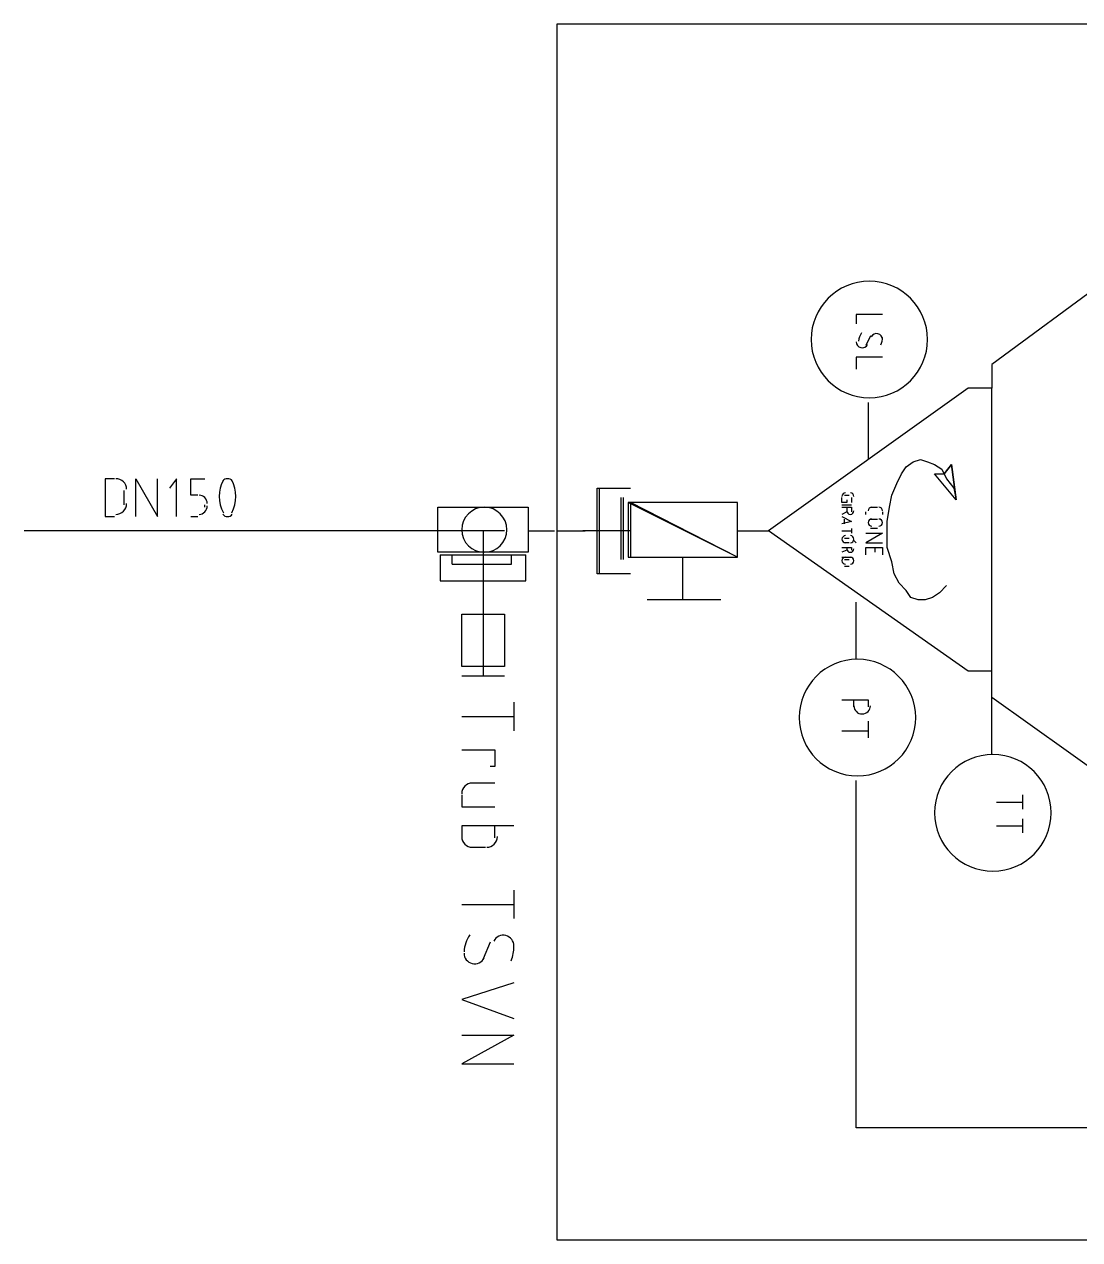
# Model space of a CAD drawing. Header units: millimetres. Extents: x 0 to 33.1, y 1.5 to 45.3.
# Drawn here: x 26.946 to 27.686, y 10.131 to 10.983 of the extents above; entities that cross this region are included whole.
import ezdxf

# ---------------------------------------------------------------- set-up
doc = ezdxf.new("R2010")
doc.units = ezdxf.units.MM
doc.header["$MEASUREMENT"] = 0
doc.layers.get('0').update_dxf_attribs({"linetype": 'CONTINUOUS'})

msp = doc.modelspace()

# ---------------------------------------------------------------- linework, layer by layer
at = {"color": 4, "linetype": 'Continuous'}
for p, q in [((27.3194, 10.9828), (27.3194, 10.1311)), ((28.9578, 10.9828), (27.3194, 10.9828)), ((27.7061, 10.8045), (27.6244, 10.7445)), ((27.5478, 10.7795), (27.5294, 10.7795)), ((27.5294, 10.7795), (27.5294, 10.7728)), ((27.5394, 10.7644), (27.5361, 10.7578)), ((27.5478, 10.7495), (27.5294, 10.7495)), ((27.5294, 10.7495), (27.5294, 10.7411)), ((27.6244, 10.7445), (27.6244, 10.7278)), ((27.6078, 10.7278), (27.4678, 10.6278)), ((27.6244, 10.7278), (27.6078, 10.7278)), ((27.6244, 10.5295), (27.6244, 10.7278)), ((27.5378, 10.7178), (27.5378, 10.6778)), ((27.5611, 10.6678), (27.5644, 10.6728)), ((27.5644, 10.6728), (27.5694, 10.6761)), ((27.5694, 10.6761), (27.5744, 10.6778)), ((27.5744, 10.6778), (27.5794, 10.6761)), ((27.5794, 10.6761), (27.5844, 10.6744)), ((27.5844, 10.6744), (27.5894, 10.6711)), ((27.5961, 10.6744), (27.5911, 10.6678)), ((27.5911, 10.6678), (27.5961, 10.6744)), ((27.5994, 10.6495), (27.5961, 10.6744)), ((27.5961, 10.6744), (27.5994, 10.6495)), ((27.0094, 10.6644), (27.0028, 10.6644)), ((27.0028, 10.6644), (27.0028, 10.6378)), ((27.0244, 10.6378), (27.0244, 10.6644)), ((27.0244, 10.6644), (27.0394, 10.6378)), ((27.0394, 10.6378), (27.0394, 10.6644)), ((27.0528, 10.6644), (27.0478, 10.6578)), ((27.0528, 10.6378), (27.0528, 10.6644)), ((27.0628, 10.6528), (27.0628, 10.6644)), ((27.0628, 10.6644), (27.0728, 10.6644)), ((27.5578, 10.6611), (27.5611, 10.6678)), ((27.5994, 10.6495), (27.5844, 10.6678)), ((27.5844, 10.6678), (27.5911, 10.6678)), ((27.5844, 10.6678), (27.5911, 10.6678)), ((27.5994, 10.6495), (27.5844, 10.6678)), ((27.5894, 10.6711), (27.5928, 10.6644)), ((27.5928, 10.6644), (27.5978, 10.6578)), ((27.0161, 10.6461), (27.0161, 10.6561)), ((27.3478, 10.5978), (27.3478, 10.6578)), ((27.3478, 10.6578), (27.3711, 10.6578)), ((27.3478, 10.5978), (27.3478, 10.6578)), ((27.3478, 10.6578), (27.3711, 10.6578)), ((27.3478, 10.5978), (27.3478, 10.6578)), ((27.3478, 10.6578), (27.3711, 10.6578)), ((27.3494, 10.5978), (27.3494, 10.6578)), ((27.3494, 10.6578), (27.3711, 10.6578)), ((27.3494, 10.5978), (27.3494, 10.6578)), ((27.3494, 10.6578), (27.3711, 10.6578)), ((27.5544, 10.6528), (27.5578, 10.6611)), ((27.5978, 10.6578), (27.5994, 10.6495)), ((27.0678, 10.6528), (27.0628, 10.6528)), ((27.3644, 10.6511), (27.3644, 10.6078)), ((27.3644, 10.6511), (27.3644, 10.6078)), ((27.3644, 10.6511), (27.3644, 10.6078)), ((27.3644, 10.6511), (27.3644, 10.6078)), ((27.3661, 10.6511), (27.3661, 10.6078)), ((27.4461, 10.6478), (27.3694, 10.6478)), ((27.3694, 10.6478), (27.3694, 10.6094)), ((27.4461, 10.6094), (27.3694, 10.6478)), ((27.4461, 10.6478), (27.3711, 10.6478)), ((27.3711, 10.6478), (27.3711, 10.6094)), ((27.4461, 10.6094), (27.3711, 10.6478)), ((27.4461, 10.6094), (27.4461, 10.6478)), ((27.4461, 10.6094), (27.4461, 10.6478)), ((27.5194, 10.6478), (27.5194, 10.6511)), ((27.5228, 10.6478), (27.5194, 10.6478)), ((27.5211, 10.6528), (27.5244, 10.6528)), ((27.5228, 10.6495), (27.5228, 10.6478)), ((27.5261, 10.6511), (27.5261, 10.6478)), ((27.5528, 10.6444), (27.5544, 10.6528)), ((27.0028, 10.6378), (27.0094, 10.6378)), ((27.0628, 10.6378), (27.0678, 10.6378)), ((27.0728, 10.6444), (27.0728, 10.6461)), ((27.5194, 10.6461), (27.5261, 10.6461)), ((27.5194, 10.6444), (27.5261, 10.6444)), ((27.5228, 10.6411), (27.5194, 10.6394)), ((27.5194, 10.6378), (27.5261, 10.6344)), ((27.5228, 10.6444), (27.5228, 10.6411)), ((27.5261, 10.6444), (27.5261, 10.6411)), ((27.5361, 10.6394), (27.5361, 10.6411)), ((27.5394, 10.6444), (27.5444, 10.6444)), ((27.5478, 10.6411), (27.5478, 10.6394)), ((27.5511, 10.6344), (27.5528, 10.6444)), ((27.5261, 10.6344), (27.5194, 10.6328)), ((27.5211, 10.6328), (27.5211, 10.6361)), ((27.5261, 10.6294), (27.5261, 10.6261)), ((27.5394, 10.6361), (27.5444, 10.6361)), ((27.5444, 10.6294), (27.5394, 10.6294)), ((27.5511, 10.6245), (27.5511, 10.6344)), ((27.2744, 10.6278), (26.9461, 10.6278)), ((27.2828, 10.6278), (27.2444, 10.6278)), ((27.2994, 10.6278), (27.3178, 10.6278)), ((27.2994, 10.6278), (27.3178, 10.6278)), ((27.2994, 10.6278), (27.3178, 10.6278)), ((27.2994, 10.6278), (27.3178, 10.6278)), ((27.2994, 10.6278), (27.3178, 10.6278)), ((27.3194, 10.6278), (27.3394, 10.6278)), ((27.3194, 10.6278), (27.3394, 10.6278)), ((27.3194, 10.6278), (27.3378, 10.6278)), ((27.3194, 10.6278), (27.3394, 10.6278)), ((27.3194, 10.6278), (27.3394, 10.6278)), ((27.3694, 10.6278), (27.3378, 10.6278)), ((27.3711, 10.6278), (27.3394, 10.6278)), ((27.3711, 10.6278), (27.3394, 10.6278)), ((27.4461, 10.6278), (27.4678, 10.6278)), ((27.6078, 10.5295), (27.4678, 10.6278)), ((27.5194, 10.6278), (27.5261, 10.6278)), ((27.5211, 10.6228), (27.5244, 10.6228)), ((27.5278, 10.6211), (27.5294, 10.6195)), ((27.5361, 10.6261), (27.5478, 10.6261)), ((27.5478, 10.6261), (27.5361, 10.6195)), ((27.5511, 10.6161), (27.5511, 10.6245)), ((27.5194, 10.6161), (27.5261, 10.6161)), ((27.5228, 10.6144), (27.5194, 10.6128)), ((27.5244, 10.6195), (27.5211, 10.6195)), ((27.5228, 10.6161), (27.5228, 10.6144)), ((27.5261, 10.6161), (27.5261, 10.6144)), ((27.5361, 10.6195), (27.5478, 10.6195)), ((27.5361, 10.6111), (27.5361, 10.6161)), ((27.5361, 10.6161), (27.5478, 10.6161)), ((27.5428, 10.6128), (27.5428, 10.6161)), ((27.5478, 10.6161), (27.5478, 10.6111)), ((27.5544, 10.6061), (27.5511, 10.6161)), ((27.3694, 10.6094), (27.4461, 10.6094)), ((27.3711, 10.6094), (27.4461, 10.6094)), ((27.4078, 10.5794), (27.4078, 10.6094)), ((27.4078, 10.5794), (27.4078, 10.6094)), ((27.5194, 10.6094), (27.5261, 10.6094)), ((27.5211, 10.6078), (27.5244, 10.6078)), ((27.5561, 10.5978), (27.5544, 10.6061)), ((27.3711, 10.5978), (27.3478, 10.5978)), ((27.3711, 10.5978), (27.3478, 10.5978)), ((27.3711, 10.5978), (27.3478, 10.5978)), ((27.3711, 10.5978), (27.3494, 10.5978)), ((27.3711, 10.5978), (27.3494, 10.5978)), ((27.5244, 10.6028), (27.5211, 10.6028)), ((27.5594, 10.5911), (27.5561, 10.5978)), ((27.5644, 10.5861), (27.5594, 10.5911)), ((27.5928, 10.5895), (27.5878, 10.5844)), ((27.4328, 10.5794), (27.3828, 10.5794)), ((27.4344, 10.5794), (27.3828, 10.5794)), ((27.4328, 10.5794), (27.4078, 10.5794)), ((27.4344, 10.5794), (27.4078, 10.5794)), ((27.5678, 10.5811), (27.5644, 10.5861)), ((27.5728, 10.5794), (27.5678, 10.5811)), ((27.5778, 10.5794), (27.5728, 10.5794)), ((27.5828, 10.5811), (27.5778, 10.5794)), ((27.5878, 10.5844), (27.5828, 10.5811)), ((27.5294, 10.5378), (27.5294, 10.5778)), ((27.6244, 10.5295), (27.6078, 10.5295)), ((27.6244, 10.5111), (27.6244, 10.5295)), ((27.7061, 10.4528), (27.6244, 10.5111)), ((27.6244, 10.4711), (27.6244, 10.5111)), ((27.2894, 10.5078), (27.2894, 10.4878)), ((27.5194, 10.5094), (27.5378, 10.5094)), ((27.5278, 10.5044), (27.5278, 10.5094)), ((27.5378, 10.5094), (27.5378, 10.5044)), ((27.2528, 10.4978), (27.2894, 10.4978)), ((27.5378, 10.4945), (27.5378, 10.4828)), ((27.5194, 10.4878), (27.5378, 10.4878)), ((27.2528, 10.4744), (27.2761, 10.4744)), ((27.2761, 10.4744), (27.2761, 10.4628)), ((27.2761, 10.4628), (27.2728, 10.4628)), ((27.2761, 10.4511), (27.2594, 10.4511)), ((27.5294, 10.2094), (27.5294, 10.4528)), ((27.2528, 10.4428), (27.2528, 10.4345)), ((27.6461, 10.4428), (27.6461, 10.4328)), ((27.2528, 10.4345), (27.2761, 10.4345)), ((27.6278, 10.4378), (27.6461, 10.4378)), ((27.6461, 10.4261), (27.6461, 10.4161)), ((27.2894, 10.4211), (27.2528, 10.4211)), ((27.2528, 10.4211), (27.2528, 10.4128)), ((27.2761, 10.4128), (27.2761, 10.4211)), ((27.6278, 10.4211), (27.6461, 10.4211)), ((27.2594, 10.4061), (27.2694, 10.4061)), ((27.2894, 10.3761), (27.2894, 10.3561)), ((27.2528, 10.3661), (27.2894, 10.3661)), ((27.2728, 10.3395), (27.2678, 10.3278)), ((27.2894, 10.3111), (27.2528, 10.2994)), ((27.2528, 10.2994), (27.2894, 10.2861)), ((27.2528, 10.2745), (27.2894, 10.2745)), ((27.2894, 10.2745), (27.2528, 10.2544)), ((27.2528, 10.2544), (27.2894, 10.2544)), ((28.1644, 10.2094), (27.5294, 10.2094)), ((27.3194, 10.1311), (28.9578, 10.1311))]:
    msp.add_line(p, q, dxfattribs=at)
at = {"color": 7, "linetype": 'Continuous'}
for p, q in [((27.2361, 10.6128), (27.2361, 10.6444)), ((27.2361, 10.6444), (27.2994, 10.6444)), ((27.2994, 10.6444), (27.2994, 10.6128)), ((27.2994, 10.6128), (27.2361, 10.6128))]:
    msp.add_line(p, q, dxfattribs=at)
at = {"color": 0, "linetype": 'Continuous'}
for p, q in [((27.2678, 10.6278), (27.2678, 10.5261)), ((27.2378, 10.6111), (27.2378, 10.5928)), ((27.2378, 10.6111), (27.2978, 10.6111)), ((27.2461, 10.6044), (27.2461, 10.6111)), ((27.2461, 10.6044), (27.2678, 10.6044)), ((27.2678, 10.6044), (27.2878, 10.6044)), ((27.2878, 10.6044), (27.2878, 10.6111)), ((27.2978, 10.5928), (27.2978, 10.6111)), ((27.2378, 10.5928), (27.2678, 10.5928)), ((27.2678, 10.5928), (27.2978, 10.5928)), ((27.2528, 10.5328), (27.2528, 10.5694)), ((27.2528, 10.5694), (27.2828, 10.5694)), ((27.2828, 10.5694), (27.2828, 10.5328)), ((27.2828, 10.5328), (27.2528, 10.5328)), ((27.2828, 10.5261), (27.2528, 10.5261))]:
    msp.add_line(p, q, dxfattribs=at)
at = {"color": 4, "linetype": 'Continuous'}
for points in [[(27.5386, 10.8028), (27.5161, 10.8028), (27.4978, 10.7845), (27.4978, 10.7619)], [(27.5794, 10.7619), (27.5794, 10.7845), (27.5611, 10.8028), (27.5386, 10.8028)], [(27.5331, 10.7665), (27.5319, 10.7648), (27.5313, 10.7628), (27.5311, 10.7608)], [(27.5446, 10.766), (27.5428, 10.7664), (27.5408, 10.7656), (27.54, 10.7638)], [(27.5478, 10.7619), (27.5478, 10.7638), (27.5464, 10.7655), (27.5446, 10.766)], [(27.4978, 10.7619), (27.4978, 10.7394), (27.5161, 10.7211), (27.5386, 10.7211)], [(27.5294, 10.7603), (27.5294, 10.7584), (27.5307, 10.7567), (27.5326, 10.7563)], [(27.5326, 10.7563), (27.5344, 10.7558), (27.5365, 10.7567), (27.5374, 10.7584)], [(27.5386, 10.7211), (27.5611, 10.7211), (27.5794, 10.7394), (27.5794, 10.7619)], [(27.5467, 10.7582), (27.5474, 10.7598), (27.5478, 10.7616), (27.5478, 10.7634)], [(27.0178, 10.657), (27.0178, 10.6611), (27.0144, 10.6644), (27.0103, 10.6644)], [(27.0857, 10.6634), (27.0818, 10.6563), (27.0818, 10.6476), (27.0857, 10.6405)], [(27.0886, 10.6644), (27.0874, 10.6644), (27.0861, 10.6638), (27.0853, 10.6628)], [(27.0919, 10.6628), (27.0912, 10.6638), (27.09, 10.6644), (27.0886, 10.6644)], [(27.0915, 10.6405), (27.0954, 10.6476), (27.0954, 10.6563), (27.0915, 10.6634)], [(27.0103, 10.6394), (27.0144, 10.6394), (27.0178, 10.6428), (27.0178, 10.6469)], [(27.0744, 10.6469), (27.0744, 10.6502), (27.0718, 10.6528), (27.0686, 10.6528)], [(27.5219, 10.6545), (27.5206, 10.6545), (27.5194, 10.6533), (27.5194, 10.652)], [(27.5278, 10.652), (27.5278, 10.6533), (27.5267, 10.6545), (27.5253, 10.6545)], [(27.0686, 10.6394), (27.0718, 10.6394), (27.0744, 10.642), (27.0744, 10.6453)], [(27.0853, 10.6395), (27.0861, 10.6384), (27.0874, 10.6378), (27.0886, 10.6378)], [(27.0886, 10.6378), (27.09, 10.6378), (27.0912, 10.6384), (27.0919, 10.6395)], [(27.5228, 10.6419), (27.5228, 10.6406), (27.5239, 10.6394), (27.5253, 10.6394)], [(27.5253, 10.6394), (27.5267, 10.6394), (27.5278, 10.6406), (27.5278, 10.6419)], [(27.5403, 10.6444), (27.5389, 10.6444), (27.5378, 10.6433), (27.5378, 10.6419)], [(27.5478, 10.6419), (27.5478, 10.6433), (27.5467, 10.6444), (27.5453, 10.6444)], [(27.5403, 10.6361), (27.5389, 10.6361), (27.5378, 10.635), (27.5378, 10.6336)], [(27.5378, 10.6336), (27.5378, 10.6322), (27.5389, 10.6311), (27.5403, 10.6311)], [(27.5478, 10.6336), (27.5478, 10.635), (27.5467, 10.6361), (27.5453, 10.6361)], [(27.5453, 10.6311), (27.5467, 10.6311), (27.5478, 10.6322), (27.5478, 10.6336)], [(27.5219, 10.6245), (27.5206, 10.6245), (27.5194, 10.6233), (27.5194, 10.622)], [(27.5194, 10.622), (27.5194, 10.6206), (27.5206, 10.6195), (27.5219, 10.6195)], [(27.5278, 10.622), (27.5278, 10.6233), (27.5267, 10.6245), (27.5253, 10.6245)], [(27.5253, 10.6195), (27.5267, 10.6195), (27.5278, 10.6206), (27.5278, 10.622)], [(27.5228, 10.6153), (27.5228, 10.6139), (27.5239, 10.6128), (27.5253, 10.6128)], [(27.5253, 10.6128), (27.5267, 10.6128), (27.5278, 10.6139), (27.5278, 10.6153)], [(27.5219, 10.6094), (27.5206, 10.6094), (27.5194, 10.6083), (27.5194, 10.6069)], [(27.5194, 10.6069), (27.5194, 10.6056), (27.5206, 10.6044), (27.5219, 10.6044)], [(27.5278, 10.6069), (27.5278, 10.6083), (27.5267, 10.6094), (27.5253, 10.6094)], [(27.5253, 10.6044), (27.5267, 10.6044), (27.5278, 10.6056), (27.5278, 10.6069)], [(27.5303, 10.5378), (27.5076, 10.5378), (27.4894, 10.5195), (27.4894, 10.497)], [(27.5711, 10.497), (27.5711, 10.5195), (27.5528, 10.5378), (27.5303, 10.5378)], [(27.5278, 10.5053), (27.5278, 10.502), (27.5304, 10.4994), (27.5336, 10.4995)], [(27.5336, 10.4995), (27.5369, 10.4995), (27.5394, 10.5021), (27.5394, 10.5053)], [(27.4894, 10.497), (27.4894, 10.4744), (27.5076, 10.4561), (27.5303, 10.4561)], [(27.5303, 10.4561), (27.5528, 10.4561), (27.5711, 10.4744), (27.5711, 10.497)], [(27.6253, 10.4711), (27.6026, 10.4711), (27.5844, 10.4528), (27.5844, 10.4303)], [(27.6661, 10.4303), (27.6661, 10.4528), (27.6478, 10.4711), (27.6253, 10.4711)], [(27.2603, 10.4511), (27.2561, 10.4511), (27.2528, 10.4477), (27.2528, 10.4436)], [(27.5844, 10.4303), (27.5844, 10.4077), (27.6026, 10.3894), (27.6253, 10.3894)], [(27.6253, 10.3894), (27.6478, 10.3894), (27.6661, 10.4077), (27.6661, 10.4303)], [(27.2528, 10.4136), (27.2528, 10.4094), (27.2561, 10.4061), (27.2603, 10.4061)], [(27.2703, 10.4061), (27.2744, 10.4061), (27.2778, 10.4094), (27.2778, 10.4136)], [(27.2585, 10.3447), (27.256, 10.3412), (27.2546, 10.3371), (27.2544, 10.3328)], [(27.2838, 10.3442), (27.2803, 10.3451), (27.2768, 10.3434), (27.2753, 10.3403)], [(27.2894, 10.337), (27.2894, 10.3404), (27.2871, 10.3434), (27.2838, 10.3442)], [(27.2544, 10.3319), (27.2544, 10.3284), (27.2568, 10.3255), (27.2601, 10.3247)], [(27.2875, 10.3266), (27.2888, 10.3298), (27.2894, 10.3332), (27.2894, 10.3367)], [(27.2601, 10.3247), (27.2636, 10.3238), (27.2671, 10.3255), (27.2686, 10.3286)]]:
    msp.add_open_spline(points, degree=3, dxfattribs=at)
at = {"color": 7, "linetype": 'Continuous'}
for points in [[(27.2686, 10.6444), (27.2599, 10.6444), (27.2528, 10.6374), (27.2528, 10.6286)], [(27.2844, 10.6286), (27.2844, 10.6374), (27.2774, 10.6444), (27.2686, 10.6444)], [(27.2528, 10.6286), (27.2528, 10.6198), (27.2599, 10.6128), (27.2686, 10.6128)], [(27.2686, 10.6128), (27.2774, 10.6128), (27.2844, 10.6198), (27.2844, 10.6286)]]:
    msp.add_open_spline(points, degree=3, dxfattribs=at)

doc.saveas('drawing.dxf')
